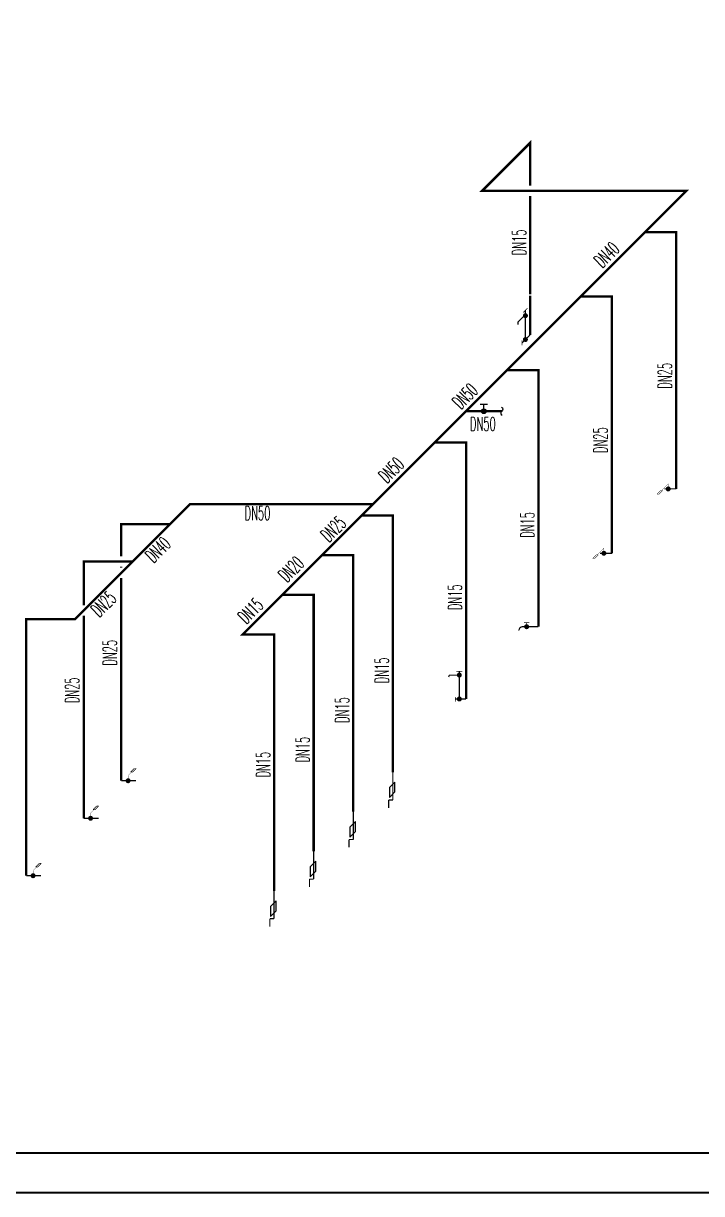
# Model space of a CAD drawing. Extents: x -452079 to 117456, y 3902 to 836955.
# Drawn here: x -320346 to -311810, y 3902 to 18633 of the extents above; entities that cross this region are included whole.
import ezdxf
from ezdxf.enums import TextEntityAlignment as Align

# ---------------------------------------------------------------- set-up
doc = ezdxf.new("R2010")
doc.units = 0
doc.header["$LTSCALE"] = 1000
doc.header["$MEASUREMENT"] = 0
for name, color, linetype in [('0-cxFrame', 155, 'Continuous'), ('EQUIP_给水', 7, 'Continuous'), ('FM_ZF给水', 3, 'Continuous'), ('SB_ZF给水', 3, 'Continuous'), ('WZ_ZF给水', 3, 'Continuous')]:
    doc.layers.add(name, color=color, linetype=linetype)
doc.layers.add('0-cxText', color=131, linetype='Continuous', lineweight=25)
doc.layers.add('Gps-ZF给水', color=3, linetype='TG_J', lineweight=60)
doc.styles.add('_TWT_PIPEDN', font='SIMPLEX', dxfattribs={"width": 0.65, "height": 3.5, "bigfont": 'HZTXT'})
doc.styles.add('cx_tuming', font='')
doc.styles.add('cx_tuqian1', font='')
doc.styles.add('HZ', font='SIMPLEX', dxfattribs={"bigfont": 'HZTXT'})
doc.styles.get("Standard").update_dxf_attribs({"font": 'gbenor.shx', "bigfont": 'gbcbig.shx'})
doc.styles.add('TG_LINETYPE', font='SIMPLEX', dxfattribs={"width": 0.8, "height": 3.5, "bigfont": 'HZTXT'})
doc.styles.add('黑体', font='', dxfattribs={"height": 12})
doc.styles.get('cx_tuming').set_extended_font_data('SimHei')
doc.styles.get('cx_tuqian1').set_extended_font_data('SimSun')
doc.styles.get('黑体').set_extended_font_data('SimHei')
doc.linetypes.add('TG_J', pattern='A,2,-0.3,["J",TG_LINETYPE,S=0.1,R=0,X=-0.23,Y=-0.15],0', length=2.3)

# ---------------------------------------------------------------- blocks, each defined once
blk = doc.blocks.new('TK22.A1 L(Dragon)')
at = {"layer": '0-cxFrame', "color": 7, "const_width": 0.5}
blk.add_lwpolyline([(0, 0), (-841, 0), (-841, 594), (0, 594)], close=True, dxfattribs=at)
at = {"layer": '0-cxFrame', "const_width": 0.5}
blk.add_lwpolyline([(-80, 10), (-821, 10), (-821, 584), (-80, 584)], close=True, dxfattribs=at)
at = {"style": '黑体', "flags": 4}
blk.add_attdef('图幅', text='', height=3.3, dxfattribs=at).set_placement((-40, 3), align=Align.RIGHT)
at = {"layer": '0-cxText', "flags": 4}
for tag, height, style, p in [('建设单位', 3.5, 'cx_tuming', (-45, 240)), ('项目名称', 3.5, 'cx_tuming', (-45, 210)), ('子项名称', 3.5, 'cx_tuming', (-45, 180)), ('工程编号', 3.3, 'cx_tuqian1', (-35, 165)), ('图名1', 3.5, 'cx_tuming', (-45, 87)), ('图名2', 3.5, 'cx_tuming', (-45, 79)), ('图名3', 3.5, 'cx_tuming', (-45, 71)), ('出图日期', 3.3, 'cx_tuqian1', (-39, 60)), ('专业', 3.3, 'cx_tuqian1', (-55, 52)), ('图号', 3.3, 'cx_tuqian1', (-55, 44)), ('版次', 3.3, 'cx_tuqian1', (-20, 44))]:
    blk.add_attdef(tag, text='', height=height, dxfattribs=dict(at, style=style)).set_placement(p, align=Align.MIDDLE)
blk = doc.blocks.new('$ATTACHMENT$00000235')
at = {"const_width": 30}
for points in [[(0, 0), (0, -698)], [(-106, -698), (-106, -898)], [(-106, -698), (0, -698)]]:
    blk.add_lwpolyline(points, dxfattribs=at)
blk.add_lwpolyline([(-88, -638), (53, -497), (53, -247), (-88, -388)], close=True)
blk = doc.blocks.new('$ATTACHMENT$00000189')
for points, const_width in [([(-170, 602), (-420, 602), (-439, 553)], 30), ([(-92, 700), (-242, 700)], 15), ([(-170, 702), (-170, 0)], 30), ([(0, 0), (-273, 0)], 30), ([(-273, 54), (-273, -66)], 15)]:
    blk.add_lwpolyline(points, dxfattribs=dict(const_width=const_width))
at = {"const_width": 62.5}
for points in [[(-138, 602, -1), (-201, 602, -1)], [(-138, 2, -1), (-201, 2, -1)]]:
    blk.add_lwpolyline(points, format="xyb", close=True, dxfattribs=at)
at = {"style": 'HZ', "width": 0.7, "flags": 1}
for tag in ['UNIT', 'SPEC', 'WHAT']:
    blk.add_attdef(tag, (0, 0), '', height=0.0001, dxfattribs=at)
blk = doc.blocks.new('$ATTACHMENT$00000139')
at = {"const_width": 30}
blk.add_lwpolyline([(0, 0), (-400, 0, 0.443942), (-486, -95, -1.105826)], format="xyb", dxfattribs=at)
at = {"const_width": 15}
for points in [[(-231, 100), (-359, 100)], [(-296, 0), (-296, 100)]]:
    blk.add_lwpolyline(points, dxfattribs=at)
at = {"const_width": 62.5}
blk.add_lwpolyline([(-265, 0, -1), (-327, 0, -1)], format="xyb", close=True, dxfattribs=at)
at = {"flags": 1}
for tag in ['UNIT', 'SPEC', 'WHAT']:
    blk.add_attdef(tag, (0, 0), '', height=0.0001, dxfattribs=at)
blk = doc.blocks.new('$ATTACHMENT$00000140')
for points, const_width in [([(-69, 671), (-175, 565)], 15), ([(-118, 622), (-118, -118)], 30), ([(-143, 484), (-303, 324), (-303, 254)], 30), ([(0, 0), (-205, -205)], 30), ([(-206, -135), (-206, -259)], 15)]:
    blk.add_lwpolyline(points, dxfattribs=dict(const_width=const_width))
at = {"const_width": 62.5}
for points in [[(-87, 484, -1), (-149, 484, -1)], [(-87, -116, -1), (-149, -116, -1)]]:
    blk.add_lwpolyline(points, format="xyb", close=True, dxfattribs=at)
at = {"style": 'HZ', "width": 0.7, "flags": 1}
for tag in ['UNIT', 'SPEC', 'WHAT']:
    blk.add_attdef(tag, (0, 0), '', height=0.001, dxfattribs=at)
blk = doc.blocks.new('$VALVE$00000497')
for p, q in [((78, 138), (-78, 138)), ((0, 50), (0, 138))]:
    blk.add_line(p, q)
at = {"const_width": 49.6}
blk.add_lwpolyline([(25, 0, 1), (-25, 0, 1)], format="xyb", close=True, dxfattribs=at)
blk.add_circle((0, 0), 50)
blk = doc.blocks.new('$TwtSys$00000132')
at = {"elevation": 0}
blk.add_lwpolyline([(7, -101, -0.575183), (0, 0, 0.604745), (-11, 101, 16.924828)], format="xyb", dxfattribs=at)

msp = doc.modelspace()

# ---------------------------------------------------------------- hatches: boundary and pattern name
at = {"layer": 'Gps-ZF给水'}
for points in [[(-313968.45, 17129.1), (-313979.06, 17139.71), (-313953.45, 17165.32)], [(-313968.45, 17129.1), (-313953.45, 17129.1), (-313953.45, 17165.32)], [(-314570.53, 16527.02), (-314581.14, 16537.63), (-314606.75, 16512.02)], [(-314570.53, 16527.02), (-314570.53, 16512.02), (-314606.75, 16512.02)], [(-312000.41, 16527.02), (-312000.41, 16542.02), (-311964.2, 16542.02)], [(-312000.41, 16527.02), (-311989.81, 16516.42), (-311964.2, 16542.02)], [(-312129.04, 16003.73), (-312114.04, 16003.73), (-312114.04, 16018.73)], [(-312129.04, 16003.73), (-312129.04, 16018.73), (-312114.04, 16018.73)], [(-312939.06, 15193.71), (-312924.06, 15193.71), (-312924.06, 15208.71)], [(-312939.06, 15193.71), (-312939.06, 15208.71), (-312924.06, 15208.71)], [(-313863.97, 14268.8), (-313848.97, 14268.8), (-313848.97, 14283.8)], [(-313863.97, 14268.8), (-313863.97, 14283.8), (-313848.97, 14283.8)], [(-314774.46, 13358.31), (-314759.46, 13358.31), (-314759.46, 13373.31)], [(-314774.46, 13358.31), (-314774.46, 13373.31), (-314759.46, 13373.31)], [(-318250.2, 12580.79), (-318260.8, 12591.4), (-318256.41, 12595.79)], [(-318250.2, 12580.79), (-318250.2, 12595.79), (-318256.41, 12595.79)], [(-315695.6, 12437.17), (-315680.6, 12437.17), (-315680.6, 12452.17)], [(-315695.6, 12437.17), (-315695.6, 12452.17), (-315680.6, 12452.17)], [(-319114.36, 12330.63), (-319129.36, 12330.63), (-319129.36, 12345.63)], [(-319114.36, 12330.63), (-319114.36, 12345.63), (-319129.36, 12345.63)], [(-316194.01, 11938.76), (-316179.01, 11938.76), (-316179.01, 11953.76)], [(-316194.01, 11938.76), (-316194.01, 11953.76), (-316179.01, 11953.76)], [(-319587.21, 11857.78), (-319602.21, 11857.78), (-319602.21, 11872.78)], [(-319587.21, 11857.78), (-319587.21, 11872.78), (-319602.21, 11872.78)], [(-316692.43, 11440.34), (-316677.43, 11440.34), (-316677.43, 11455.34)], [(-316692.43, 11440.34), (-316692.43, 11455.34), (-316677.43, 11455.34)], [(-320310.22, 11134.77), (-320325.22, 11134.77), (-320325.22, 11149.77)], [(-320310.22, 11134.77), (-320310.22, 11149.77), (-320325.22, 11149.77)], [(-319696.22, 11134.77), (-319696.22, 11119.77), (-319690, 11119.77)], [(-319696.22, 11134.77), (-319685.61, 11124.16), (-319690, 11119.77)], [(-317585.51, 10941.93), (-317596.11, 10952.54), (-317621.72, 10926.93)], [(-317585.51, 10941.93), (-317585.51, 10926.93), (-317621.72, 10926.93)], [(-317190.84, 10941.93), (-317175.84, 10941.93), (-317175.84, 10956.93)], [(-317190.84, 10941.93), (-317190.84, 10956.93), (-317175.84, 10956.93)]]:
    msp.add_hatch(color=256, dxfattribs=at).paths.add_polyline_path(points)

# ---------------------------------------------------------------- linework, layer by layer
at = {"layer": 'Gps-ZF给水', "ltscale": 0.5, "const_width": 30}
for points in [[(-313968.45, 17129.1), (-314570.53, 16527.02)], [(-313968.45, 17129.1), (-313968.45, 16592.02)], [(-312000.41, 16527.02), (-314570.53, 16527.02)], [(-312000.41, 16527.02), (-312523.7, 16003.73)], [(-313968.45, 16462.02), (-313968.45, 15221.93)], [(-312523.7, 16003.73), (-313333.73, 15193.71)], [(-312129.04, 16003.73), (-312523.7, 16003.73)], [(-312129.04, 16003.73), (-312129.04, 12773.31)], [(-313333.73, 15193.71), (-314258.64, 14268.8)], [(-313968.45, 15205.07), (-313968.45, 14712.11)], [(-312939.06, 15193.71), (-313333.73, 15193.71)], [(-312939.06, 15193.71), (-312939.06, 11963.29)], [(-314258.64, 14268.8), (-314776.2, 13751.24)], [(-313863.97, 14268.8), (-314258.64, 14268.8)], [(-313863.97, 14268.8), (-313863.97, 11038.38)], [(-314776.2, 13751.24), (-315169.13, 13358.31)], [(-314324.87, 13751.24), (-314776.2, 13751.24)], [(-315169.13, 13358.31), (-315946.65, 12580.79)], [(-314774.46, 13358.31), (-315169.13, 13358.31)], [(-314774.46, 13358.31), (-314774.46, 10127.89)], [(-318250.2, 12580.79), (-318500.35, 12330.63)], [(-318250.2, 12580.79), (-315946.65, 12580.79)], [(-315946.65, 12580.79), (-316090.27, 12437.17)], [(-316090.27, 12437.17), (-316588.68, 11938.76)], [(-315695.6, 12437.17), (-316090.27, 12437.17)], [(-315695.6, 12437.17), (-315695.6, 9206.75)], [(-319114.36, 12330.63), (-319114.36, 11922.78)], [(-318500.35, 12330.63), (-319114.36, 12330.63)], [(-318500.35, 12330.63), (-318973.21, 11857.78)], [(-316588.68, 11938.76), (-317087.09, 11440.34)], [(-316194.01, 11938.76), (-316588.68, 11938.76)], [(-316194.01, 11938.76), (-316194.01, 8708.34)], [(-318973.21, 11857.78), (-319696.22, 11134.77)], [(-319587.21, 11857.78), (-319587.21, 11308.77)], [(-318973.21, 11857.78), (-319587.21, 11857.78)], [(-319114.36, 11792.78), (-319114.36, 11781.63)], [(-319114.36, 11651.63), (-319114.36, 9100.22)], [(-317087.09, 11440.34), (-317585.51, 10941.93)], [(-316692.43, 11440.34), (-317087.09, 11440.34)], [(-316692.43, 11440.34), (-316692.43, 8209.93)], [(-320310.22, 11134.77), (-320310.22, 7904.35)], [(-319696.22, 11134.77), (-320310.22, 11134.77)], [(-319587.21, 11178.77), (-319587.21, 8627.36)], [(-317190.84, 10941.93), (-317585.51, 10941.93)], [(-317190.84, 10941.93), (-317190.84, 7711.51)]]:
    msp.add_lwpolyline(points, dxfattribs=at)
at = {"layer": 'SB_ZF给水', "color": 3}
for points, const_width in [([(-312229.14, 12838.43), (-312314.54, 12753.03)], 5), ([(-312229.14, 12773.31), (-312229.14, 12838.43)], 5), ([(-312371.55, 12707.07), (-312325.59, 12753.03)], 7.5), ([(-312346.55, 12707.07), (-312371.55, 12707.07)], 7.5), ([(-312346.55, 12707.07), (-312300.59, 12753.03)], 7.5), ([(-312300.59, 12753.03), (-312325.59, 12753.03)], 7.5), ([(-312278.85, 12773.31), (-312129.04, 12773.31)], 15), ([(-313181.58, 11897.05), (-313135.62, 11943.01)], 7.5), ([(-313156.58, 11897.05), (-313110.62, 11943.01)], 7.5), ([(-313110.62, 11943.01), (-313135.62, 11943.01)], 7.5), ([(-313039.16, 12028.41), (-313124.56, 11943.01)], 5), ([(-313088.88, 11963.29), (-312939.06, 11963.29)], 15), ([(-313039.16, 11963.29), (-313039.16, 12028.41)], 5), ([(-313156.58, 11897.05), (-313181.58, 11897.05)], 7.5), ([(-318984.46, 9208.03), (-319027.16, 9165.33)], 5), ([(-319027.16, 9100.22), (-319027.16, 9165.33)], 5), ([(-318996.96, 9208.03), (-318951, 9253.99)], 7.5), ([(-318971.96, 9208.03), (-318996.96, 9208.03)], 7.5), ([(-318971.96, 9208.03), (-318926, 9253.99)], 7.5), ([(-318926, 9253.99), (-318951, 9253.99)], 7.5), ([(-319114.36, 9100.22), (-318927.06, 9100.22)], 15), ([(-319457.31, 8735.18), (-319500.01, 8692.48)], 5), ([(-319500.01, 8627.36), (-319500.01, 8692.48)], 5), ([(-319469.81, 8735.18), (-319423.85, 8781.14)], 7.5), ([(-319444.81, 8735.18), (-319469.81, 8735.18)], 7.5), ([(-319444.81, 8735.18), (-319398.85, 8781.14)], 7.5), ([(-319398.85, 8781.14), (-319423.85, 8781.14)], 7.5), ([(-319587.21, 8627.36), (-319399.91, 8627.36)], 15), ([(-320180.32, 8012.17), (-320223.02, 7969.47)], 5), ([(-320223.02, 7904.35), (-320223.02, 7969.47)], 5), ([(-320192.82, 8012.17), (-320146.86, 8058.13)], 7.5), ([(-320167.82, 8012.17), (-320192.82, 8012.17)], 7.5), ([(-320167.82, 8012.17), (-320121.86, 8058.13)], 7.5), ([(-320121.86, 8058.13), (-320146.86, 8058.13)], 7.5), ([(-320310.22, 7904.35), (-320122.92, 7904.35)], 15)]:
    msp.add_lwpolyline(points, dxfattribs=dict(at, const_width=const_width))
at = {"layer": 'SB_ZF给水', "color": 3, "const_width": 31.25}
for points in [[(-312214.35, 12772.79, 1), (-312245.6, 12772.79, 1)], [(-313024.38, 11962.77, 1), (-313055.63, 11962.77, 1)], [(-319012.37, 9099.69, 1), (-319043.62, 9099.69, 1)], [(-319485.22, 8626.84, 1), (-319516.47, 8626.84, 1)], [(-320208.23, 7903.83, 1), (-320239.48, 7903.83, 1)]]:
    msp.add_lwpolyline(points, format="xyb", close=True, dxfattribs=at)

# ---------------------------------------------------------------- block references
at = {"layer": '0-cxFrame', "xscale": 50, "yscale": 50, "zscale": 50}
msp.add_blockref('TK22.A1 L(Dragon)', (-286148.56, 3914.62), dxfattribs=at)
at = {"layer": 'EQUIP_给水', "xscale": 0.5, "yscale": 0.5, "zscale": 0.5}
for name, p in [('$ATTACHMENT$00000140', (-313968.45, 14712.11)), ('$ATTACHMENT$00000139', (-313863.97, 11038.38)), ('$ATTACHMENT$00000189', (-314774.46, 10127.89)), ('$ATTACHMENT$00000235', (-315695.6, 9206.75)), ('$ATTACHMENT$00000235', (-316194.01, 8708.34)), ('$ATTACHMENT$00000235', (-316692.43, 8209.93)), ('$ATTACHMENT$00000235', (-317190.84, 7711.51))]:
    msp.add_blockref(name, p, dxfattribs=at)
at = {"layer": 'FM_ZF给水', "xscale": -0.6, "yscale": -0.6, "zscale": 0.6, "rotation": 180}
msp.add_blockref('$VALVE$00000497', (-314550.53, 13751.24), dxfattribs=at)
at = {"layer": 'SB_ZF给水', "xscale": 0.5, "yscale": 0.5, "zscale": 0.5, "rotation": 180}
msp.add_blockref('$TwtSys$00000132', (-314324.87, 13751.24), dxfattribs=at)

# ---------------------------------------------------------------- texts
at = {"layer": 'WZ_ZF给水', "style": '_TWT_PIPEDN', "width": 0.52}
for s, rotation, p in [('DN15', 90, (-314019.7, 15713.24)), ('DN40', 45, (-313058.02, 15546.55)), ('DN25', 90, (-312185.55, 14034.44)), ('DN50', 45, (-314839.89, 13764.68)), ('DN25', 90, (-312995.58, 13224.42)), ('DN50', 45, (-315768.99, 12835.58)), ('DN25', 45, (-316498.32, 12092.89)), ('DN15', 90, (-313915.22, 12157.46)), ('DN40', 45, (-318704.99, 11832.08)), ('DN20', 45, (-317028.94, 11587.74)), ('DN15', 90, (-314825.71, 11246.97)), ('DN25', 45, (-319390.81, 11148.77)), ('DN15', 45, (-317539.75, 11062.51)), ('DN25', 90, (-319170.88, 10548.59)), ('DN25', 90, (-319170.88, 10548.59)), ('DN15', 90, (-315746.85, 10325.84)), ('DN25', 90, (-319643.73, 10075.74)), ('DN25', 90, (-319643.73, 10075.74)), ('DN15', 90, (-316245.26, 9827.42)), ('DN15', 90, (-316743.67, 9329.01)), ('DN15', 90, (-317242.09, 9139.45))]:
    msp.add_text(s, height=175, rotation=rotation, dxfattribs=at).set_placement(p)
for p in [(-314724.45, 13503.31), (-317561.18, 12379.33)]:
    msp.add_text('DN50', height=175, dxfattribs=at).set_placement(p)

doc.saveas('drawing.dxf')
